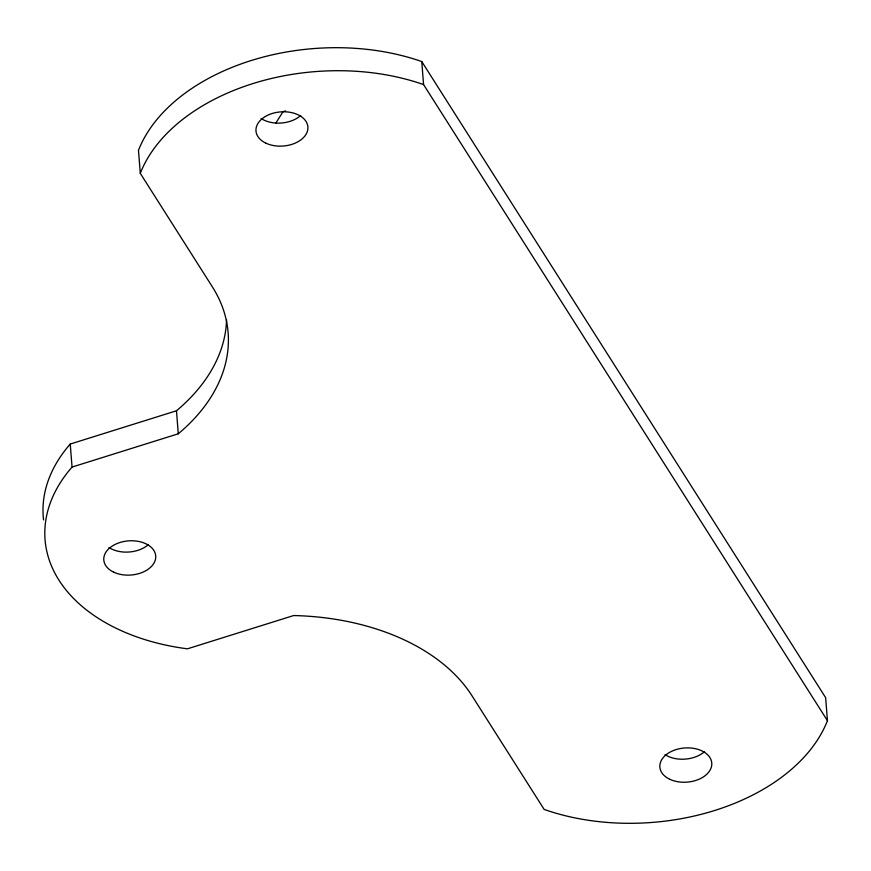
<?xml version="1.0" encoding="UTF-8"?>
<svg xmlns="http://www.w3.org/2000/svg" width="871" height="871" viewBox="0 0 871 871"><rect width="100%" height="100%" fill="white"/><g stroke="black" fill="none" stroke-linecap="round" stroke-linejoin="round"><path stroke-width="1.31" d="M275.835 123.094L283.021 111.684L285.579 110.889M43.561 519.933A191.522 125.903 -4.5 0 1 70.235 444.058L176.475 410.774A217.053 142.692 -4.5 0 0 226.558 319.755M72.053 467.074L178.283 433.791A217.053 142.692 -4.5 0 0 212.404 286.918L140.285 173.329L138.478 150.313A191.522 125.903 -4.5 0 1 421.771 61.569L825.643 697.671L827.45 720.687A191.522 125.903 -4.5 0 1 544.157 809.431L472.038 695.842A217.053 142.692 -4.5 0 0 293.679 615.536L187.439 648.819A191.522 125.903 -4.5 0 1 72.053 467.074L70.235 444.058M421.771 61.569L423.578 84.585L827.45 720.687M176.475 410.774L178.283 433.791M140.285 173.329A191.522 125.903 -4.5 0 1 423.578 84.585M148.473 544.527A26.043 17.126 -4.5 0 1 108.962 547.5M300.658 115.549A26.043 17.126 -4.5 0 1 261.158 118.521M704.519 751.651A26.043 17.126 -4.5 0 1 665.019 754.613M669.853 779.316A26.043 17.126 -4.5 0 0 711.563 766.251A26.043 17.126 -4.5 0 0 675.994 749.615A26.043 17.126 -4.5 0 0 669.853 779.316M265.982 143.214A26.043 17.126 -4.5 0 0 307.692 130.149A26.043 17.126 -4.5 0 0 272.122 113.513A26.043 17.126 -4.5 0 0 265.982 143.214M113.796 572.203A26.043 17.126 -4.5 0 0 155.506 559.138A26.043 17.126 -4.5 0 0 119.937 542.502A26.043 17.126 -4.5 0 0 113.796 572.203"/></g></svg>
